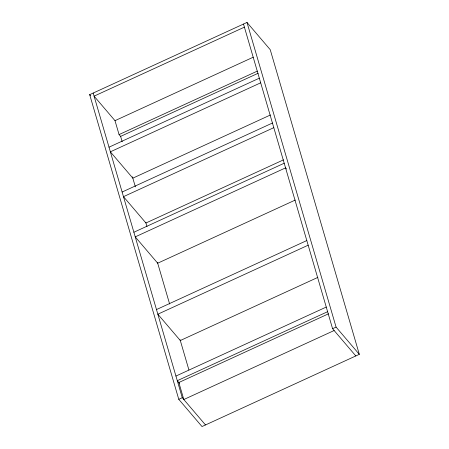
<?xml version="1.0" encoding="UTF-8"?>
<svg xmlns="http://www.w3.org/2000/svg" width="449" height="449" viewBox="0 0 449 449"><rect width="100%" height="100%" fill="white"/><g stroke="black" fill="none" stroke-linecap="round" stroke-linejoin="round"><path stroke-width="0.67" d="M89.682 94.66L246.995 22.45L270.231 49.682L359.318 354.34L202.005 426.55L178.769 399.318L89.682 94.66L90.58 95.71M244.402 27.148L94.082 96.148L114.995 120.663L119.064 134.577L120.613 136.395L122.19 141.783M114.995 120.663L253.214 57.214M119.064 134.577L257.283 71.133M120.613 136.395L258.192 73.238M109.006 147.182L259.326 78.182M260.684 82.818L110.364 151.824L132.825 178.152L270.405 114.995M122.122 192.032L272.442 123.026M273.795 127.668L123.481 196.668L145.936 222.996L283.521 159.844M133.881 232.24L284.2 163.234M295.274 200.052L157.694 263.204L135.239 236.881L285.553 167.875L286.451 168.931M156.488 309.563L306.807 240.557M308.166 245.199L157.846 314.199L180.307 340.527L317.886 277.375M175.935 376.06L326.255 307.06M327.613 311.696L177.293 380.701L179.538 383.334M328.522 313.806L178.842 382.514L183.815 399.526L334.135 330.526M178.769 399.318L182.266 397.713L205.502 424.945M243.498 24.055L332.586 328.707L336.082 327.102L359.318 354.34M332.586 328.707L355.821 355.945M246.995 22.45L336.082 327.102M132.438 176.822L135.379 186.885M145.813 222.564L146.991 226.605M157.425 262.283L169.632 304.024M180.066 339.708L188.928 369.998M93.179 93.055L182.266 397.713"/></g></svg>
